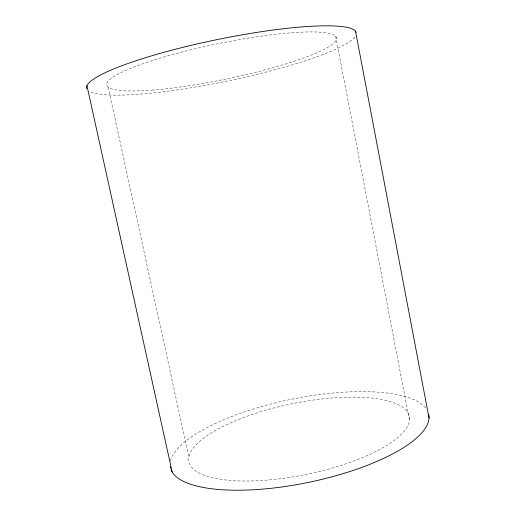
<?xml version="1.0" encoding="UTF-8"?>
<svg xmlns="http://www.w3.org/2000/svg" width="516" height="516" viewBox="0 0 516 516"><rect width="100%" height="100%" fill="white"/><g stroke="black" fill="none" stroke-linecap="round" stroke-linejoin="round"><path stroke-width="0.39" stroke-dasharray="2.58 1.94" d="M108.141 87.165L188.895 457.118M335.632 36.114L409.549 420.488A112.54 36.062 -11.6 0 1 239.695 480.944A112.54 36.062 -11.6 0 1 248.293 415.806A112.54 36.062 -11.6 0 1 409.549 420.488M170.486 460.982A131.928 42.428 -11.6 0 1 291.611 399.229A131.928 42.428 -11.6 0 1 426.345 408.853M354.821 37.075A137.649 21.33 -11.6 0 1 223.899 81.754A137.649 21.33 -11.6 0 1 88.926 91.068M151.975 90.1A117.384 18.118 -11.6 0 0 335.774 40.945A117.384 18.118 -11.6 0 0 177.233 53.283A117.384 18.118 -11.6 0 0 151.975 90.1"/><path stroke-width="0.77" d="M86.959 85.727L172.17 472.063M355.53 31.224L429.041 418.089M428.873 414.832A131.928 42.428 -11.6 0 1 311.154 481.834A131.928 42.428 -11.6 0 1 171.035 469.818M170.519 468.27A131.928 42.428 -11.6 0 1 170.19 466.69M86.778 88.675A137.649 21.33 -11.6 0 1 214.591 40.119A137.649 21.33 -11.6 0 1 356.233 32.527"/></g></svg>
